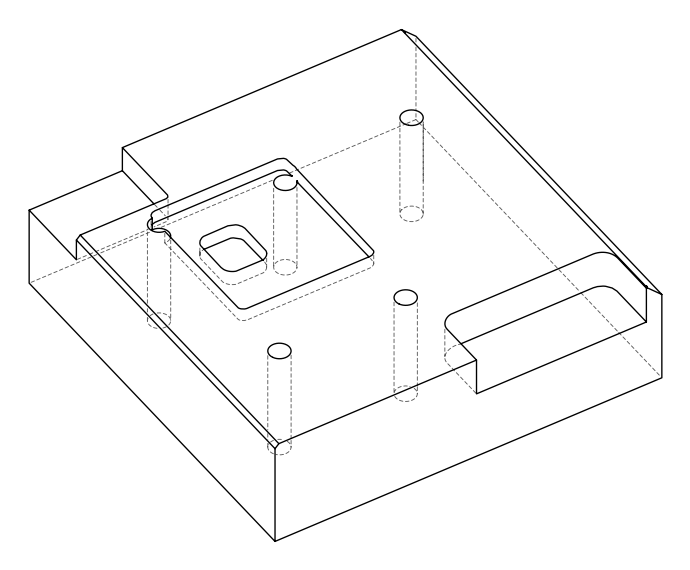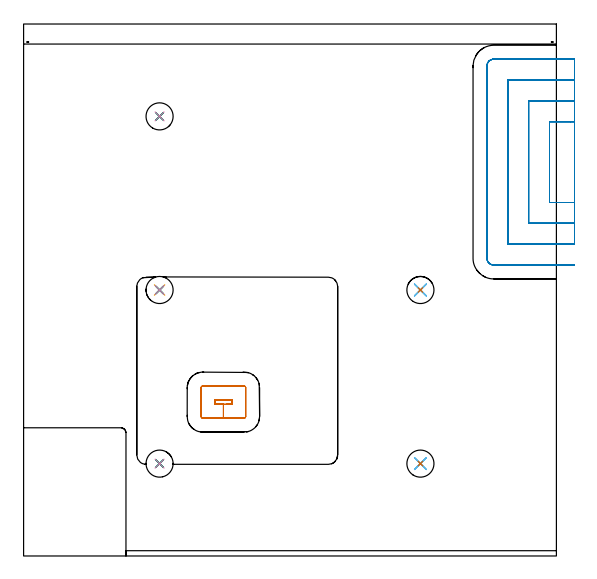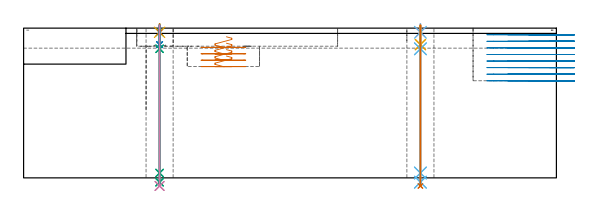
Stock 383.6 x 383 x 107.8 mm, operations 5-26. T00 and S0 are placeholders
(PLAN: 26 operations, 19 tool changes, 143.5 min)
(1 AREA_MILL | FG_CHAMFER_SURFACE | UGT0205_001 | 18.59 min | 39768 mm3)
(2 AREA_MILL_1 | FG_CHAMFER_SURFACE_1 | UGT0205_001 | 5.11 min | 2261 mm3)
(3 MILL_CORNER_NOTCH_RECTANGULAR | CORNER_NOTCH_RECTANGULAR | NXT0201_008 | Follow Part, ap 1.5, ae 75% | 68.45 min | 176107 mm3)
(4 MILL_OPEN_POCKET | POCKET_OPEN | NXT0201_011 | Follow Part, ap 3, ae 75% | 22.05 min | 252753 mm3)
(5 MILL_RECTANGULAR_POCKET | POCKET_RECTANGULAR_STRAIGHT | UGT0201_094 | Follow Part, ap 5, ae 75% | 1.68 min | 31496 mm3)
(6 MILL_SLOT | SLOT_PARTIAL_RECTANGULAR | UGT0201_094 | Follow Part, ap 5, ae 75% | 22.09 min | 378924 mm3)
(7 SPOT_DRILL | STEP1HOLE | NXT0321_9005460120000 | 0.05 min | 103 mm3)
(8 SPOT_DRILL_1 | STEP1HOLE_1 | NXT0321_9005460120000 | 0.05 min | 154 mm3)
(9 SPOT_DRILL_2 | STEP1HOLE_2 | NXT0321_9005460120000 | 0.05 min | 0 mm3)
(10 SPOT_DRILL_3 | STEP1HOLE_3 | NXT0321_9005460120000 | 0.05 min | 173 mm3)
(11 SPOT_DRILL_4 | STEP1HOLE_4 | NXT0321_9005460120000 | 0.05 min | 200 mm3)
(12 DRILL_BLIND_HOLE_INTO_CENTER | STEP1HOLE | UGT0301_198 | 0.06 min | 171 mm3)
(13 GUN_DRILL_THROUGH_HOLE | STEP1HOLE | UGT0307_003 | 0.54 min | 3658 mm3)
(14 SPADE_DRILL_TO_ENLARGE_THROUGH_HOLE | STEP1HOLE | UGT0306_010 | 0.46 min | 26164 mm3)
(15 DRILL_BLIND_HOLE_INTO_CENTER_1 | STEP1HOLE_1 | UGT0301_198 | 0.06 min | 403 mm3)
(16 GUN_DRILL_THROUGH_HOLE_1 | STEP1HOLE_1 | UGT0307_003 | 0.54 min | 3706 mm3)
(17 SPADE_DRILL_TO_ENLARGE_THROUGH_HOLE_1 | STEP1HOLE_1 | UGT0306_010 | 0.46 min | 27868 mm3)
(18 DRILL_BLIND_HOLE_INTO_CENTER_2 | STEP1HOLE_2 | UGT0301_198 | 0.06 min | 0 mm3)
(19 GUN_DRILL_THROUGH_HOLE_2 | STEP1HOLE_2 | UGT0307_003 | 0.54 min | 3595 mm3)
(20 SPADE_DRILL_TO_ENLARGE_THROUGH_HOLE_2 | STEP1HOLE_2 | UGT0306_010 | 0.46 min | 24691 mm3)
(21 DRILL_BLIND_HOLE_INTO_CENTER_3 | STEP1HOLE_3 | UGT0301_198 | 0.06 min | 435 mm3)
(22 GUN_DRILL_THROUGH_HOLE_3 | STEP1HOLE_3 | UGT0307_003 | 0.54 min | 3707 mm3)
(23 SPADE_DRILL_TO_ENLARGE_THROUGH_HOLE_3 | STEP1HOLE_3 | UGT0306_010 | 0.46 min | 27840 mm3)
(24 DRILL_BLIND_HOLE_INTO_CENTER_4 | STEP1HOLE_4 | UGT0301_198 | 0.06 min | 392 mm3)
(25 GUN_DRILL_THROUGH_HOLE_4 | STEP1HOLE_4 | UGT0307_003 | 0.54 min | 3733 mm3)
(26 SPADE_DRILL_TO_ENLARGE_THROUGH_HOLE_4 | STEP1HOLE_4 | UGT0306_010 | 0.46 min | 27863 mm3)
(TOOL UGT0205_001 | Chamfer Mill 20 x 3 x 45 deg. | D20 FL50 Z2)
(TOOL NXT0201_008 | ENDMILL 6mm [2P460-0600-NA 1630] | D6 FL26 Z6)
(TOOL NXT0201_011 | ENDMILL 12mm [2P460-1200-NA 1630] | D12 FL38 Z6)
(TOOL UGT0201_094 | End mill 20 mm | D20 FL38 Z4)
(TOOL NXT0321_9005460120000 | NC Spot Drill, 142deg, 12mm, Carbide, Uncoated | D12 PA142 FL30 Z2)
(TOOL UGT0301_198 | Twist Drill 7.9 mm | D7.9 PA118 FL73 Z2)
(TOOL UGT0307_003 | Gun Drill 7 mm | D7 PA130 FL24 Z1)
(TOOL UGT0306_010 | Spade Drill 19.5mm | D19.5 PA132 FL10 Z2)
(OP 5 MILL_RECTANGULAR_POCKET)
G17 G21 G94 G90
T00 M6
G54
G17 G0 G90 X146.024 Y109.2 S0 M3
G43 Z117.8 H0
Z101.567
G94 G1 X149.9 Z100.528 F250.
Y112.4 Z99.671
X137.8 Z96.428
Y109.2 Z95.571
X143.85 Z93.95
X149.9 F500.
Y112.4
X137.8
Y109.2
X143.85
Y99.2
X158.7
G3 X159.9 Y100.4 R1.2
G1 Y121.2
G3 X158.7 Y122.4 R1.2
G1 X129.
G3 X127.8 Y121.2 R1.2
G1 Y100.4
G3 X129. Y99.2 R1.2
G1 X143.85
X144.85
G0 X146.024 Y109.2 Z96.95
G1 X149.9 Z95.911 F250.
Y112.4 Z95.054
X137.8 Z91.812
Y109.2 Z90.954
X143.85 Z89.333
X149.9 F500.
Y112.4
X137.8
Y109.2
X143.85
Y99.2
X158.7
G3 X159.9 Y100.4 R1.2
G1 Y121.2
G3 X158.7 Y122.4 R1.2
G1 X129.
G3 X127.8 Y121.2 R1.2
G1 Y100.4
G3 X129. Y99.2 R1.2
G1 X143.85
X144.85
G0 X146.024 Y109.2 Z92.333
G1 X149.9 Z91.295 F250.
Y112.4 Z90.437
X137.8 Z87.195
Y109.2 Z86.338
X143.85 Z84.717
X149.9 F500.
Y112.4
X137.8
Y109.2
X143.85
Y99.2
X158.7
G3 X159.9 Y100.4 R1.2
G1 Y121.2
G3 X158.7 Y122.4 R1.2
G1 X129.
G3 X127.8 Y121.2 R1.2
G1 Y100.4
G3 X129. Y99.2 R1.2
G1 X143.85
X144.85
G0 X146.024 Y109.2 Z87.717
G1 X149.9 Z86.678 F250.
Y112.4 Z85.821
X137.8 Z82.579
Y109.2 Z81.721
X143.85 Z80.1
X149.9 F500.
Y112.4
X137.8
Y109.2
X143.85
Y99.2
X158.7
G3 X159.9 Y100.4 R1.2
G1 Y121.2
G3 X158.7 Y122.4 R1.2
G1 X129.
G3 X127.8 Y121.2 R1.2
G1 Y100.4
G3 X129. Y99.2 R1.2
G1 X143.85
X144.85
G0 Z117.8
M5
M2
(OP 6 MILL_SLOT)
G17 G21 G94 G90
T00 M6
G54
G17 G0 G90 X396.6 Y312.7 S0 M3
G43 Z117.8 H0
Z103.062
G94 G1 X393.6 F250.
X378.6 F500.
Y254.5
X393.6
X396.6 F250.
Y327.7
X393.6
X363.6 F500.
Y239.5
X393.6
X396.6 F250.
Y342.7
X393.6
X348.6 F500.
Y224.5
X393.6
X396.6 F250.
Y357.7
X393.6
X338.5 F500.
G3 X333.6 Y352.8 R4.9
G1 Y214.4
G3 X338.5 Y209.5 R4.9
G1 X393.6
X396.6 F250.
G0 Y312.7 Z98.325
G1 X393.6
X378.6 F500.
Y254.5
X393.6
X396.6 F250.
Y327.7
X393.6
X363.6 F500.
Y239.5
X393.6
X396.6 F250.
Y342.7
X393.6
X348.6 F500.
Y224.5
X393.6
X396.6 F250.
Y357.7
X393.6
X338.5 F500.
G3 X333.6 Y352.8 R4.9
G1 Y214.4
G3 X338.5 Y209.5 R4.9
G1 X393.6
X396.6 F250.
G0 Y312.7 Z93.587
G1 X393.6
X378.6 F500.
Y254.5
X393.6
X396.6 F250.
Y327.7
X393.6
X363.6 F500.
Y239.5
X393.6
X396.6 F250.
Y342.7
X393.6
X348.6 F500.
Y224.5
X393.6
X396.6 F250.
Y357.7
X393.6
X338.5 F500.
G3 X333.6 Y352.8 R4.9
G1 Y214.4
G3 X338.5 Y209.5 R4.9
G1 X393.6
X396.6 F250.
G0 Y312.7 Z88.85
G1 X393.6
X378.6 F500.
Y254.5
X393.6
X396.6 F250.
Y327.7
X393.6
X363.6 F500.
Y239.5
X393.6
X396.6 F250.
Y342.7
X393.6
X348.6 F500.
Y224.5
X393.6
X396.6 F250.
Y357.7
X393.6
X338.5 F500.
G3 X333.6 Y352.8 R4.9
G1 Y214.4
G3 X338.5 Y209.5 R4.9
G1 X393.6
X396.6 F250.
G0 Y312.7 Z84.112
G1 X393.6
X378.6 F500.
Y254.5
X393.6
X396.6 F250.
Y327.7
X393.6
X363.6 F500.
Y239.5
X393.6
X396.6 F250.
Y342.7
X393.6
X348.6 F500.
Y224.5
X393.6
X396.6 F250.
Y357.7
X393.6
X338.5 F500.
G3 X333.6 Y352.8 R4.9
G1 Y214.4
G3 X338.5 Y209.5 R4.9
G1 X393.6
X396.6 F250.
G0 Y312.7 Z79.375
G1 X393.6
X378.6 F500.
Y254.5
X393.6
X396.6 F250.
Y327.7
X393.6
X363.6 F500.
Y239.5
X393.6
X396.6 F250.
Y342.7
X393.6
X348.6 F500.
Y224.5
X393.6
X396.6 F250.
Y357.7
X393.6
X338.5 F500.
G3 X333.6 Y352.8 R4.9
G1 Y214.4
G3 X338.5 Y209.5 R4.9
G1 X393.6
X396.6 F250.
G0 Y312.7 Z74.637
G1 X393.6
X378.6 F500.
Y254.5
X393.6
X396.6 F250.
Y327.7
X393.6
X363.6 F500.
Y239.5
X393.6
X396.6 F250.
Y342.7
X393.6
X348.6 F500.
Y224.5
X393.6
X396.6 F250.
Y357.7
X393.6
X338.5 F500.
G3 X333.6 Y352.8 R4.9
G1 Y214.4
G3 X338.5 Y209.5 R4.9
G1 X393.6
X396.6 F250.
G0 Y312.7 Z69.9
G1 X393.6
X378.6 F500.
Y254.5
X393.6
X396.6 F250.
Y327.7
X393.6
X363.6 F500.
Y239.5
X393.6
X396.6 F250.
Y342.7
X393.6
X348.6 F500.
Y224.5
X393.6
X396.6 F250.
Y357.7
X393.6
X338.5 F500.
G3 X333.6 Y352.8 R4.9
G1 Y214.4
G3 X338.5 Y209.5 R4.9
G1 X393.6
X396.6 F250.
G0 Z117.8
M5
M2
(OP 7 SPOT_DRILL)
G17 G21 G94 G90
T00 M6
G54
G17 G0 G90 X97.9 Y66.5 S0 M3
G43 Z117.8 H0
G94 G81 G98 Z104.8 F250. R110.8
G80
M5
M2
(OP 8 SPOT_DRILL_1)
G17 G21 G94 G90
T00 M6
G54
G17 G0 G90 X285.7 Y66.5 S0 M3
G43 Z117.8 H0
G94 G81 G98 Z104.8 F250. R110.8
G80
M5
M2
(OP 9 SPOT_DRILL_2)
G17 G21 G94 G90
T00 M6
G54
G17 G0 G90 X97.9 Y191.5 S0 M3
G43 Z117.8 H0
G94 G81 G98 Z104.8 F250. R110.8
G80
M5
M2
(OP 10 SPOT_DRILL_3)
G17 G21 G94 G90
T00 M6
G54
G17 G0 G90 X285.7 Y191.5 S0 M3
G43 Z117.8 H0
G94 G81 G98 Z104.8 F250. R110.8
G80
M5
M2
(OP 11 SPOT_DRILL_4)
G17 G21 G94 G90
T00 M6
G54
G17 G0 G90 X97.9 Y316.5 S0 M3
G43 Z117.8 H0
G94 G81 G98 Z104.8 F250. R110.8
G80
M5
M2
(OP 12 DRILL_BLIND_HOLE_INTO_CENTER)
G17 G21 G94 G90
T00 M6
G54
G17 G0 G90 X97.9 Y66.5 S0 M3
G43 Z117.8 H0
G94 G81 G98 Z95.95 F250. R109.8
G80
M5
M2
(OP 13 GUN_DRILL_THROUGH_HOLE)
G17 G21 G94 G90
T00 M6
G54
G17 G0 G90 X97.9 Y66.5 M8
G43 Z117.8 H0
Z108.396
S716 M3
G94 G1 Z92.921 F125. M26
G4 X.084
Z3.5 F250.
G4 X.084
Z-3.132 F125.
G4 X.084
M5
M9
G0 Z108.396
Z117.8
M2
(OP 14 SPADE_DRILL_TO_ENLARGE_THROUGH_HOLE)
G17 G21 G94 G90
T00 M6
G54
G17 G0 G90 X97.9 Y66.5 S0 M3
G43 Z117.8 H0
G94 G73 G98 Z-5.841 F250. Q18.94 R109.8
G80
M5
M2
(OP 15 DRILL_BLIND_HOLE_INTO_CENTER_1)
G17 G21 G94 G90
T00 M6
G54
G17 G0 G90 X285.7 Y66.5 S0 M3
G43 Z117.8 H0
G94 G81 G98 Z95.95 F250. R109.8
G80
M5
M2
(OP 16 GUN_DRILL_THROUGH_HOLE_1)
G17 G21 G94 G90
T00 M6
G54
G17 G0 G90 X285.7 Y66.5 M8
G43 Z117.8 H0
Z108.396
S716 M3
G94 G1 Z92.921 F125. M26
G4 X.084
Z3.5 F250.
G4 X.084
Z-3.132 F125.
G4 X.084
M5
M9
G0 Z108.396
Z117.8
M2
(OP 17 SPADE_DRILL_TO_ENLARGE_THROUGH_HOLE_1)
G17 G21 G94 G90
T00 M6
G54
G17 G0 G90 X285.7 Y66.5 S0 M3
G43 Z117.8 H0
G94 G73 G98 Z-5.841 F250. Q18.94 R109.8
G80
M5
M2
(OP 18 DRILL_BLIND_HOLE_INTO_CENTER_2)
G17 G21 G94 G90
T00 M6
G54
G17 G0 G90 X97.9 Y191.5 S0 M3
G43 Z117.8 H0
G94 G81 G98 Z95.95 F250. R109.8
G80
M5
M2
(OP 19 GUN_DRILL_THROUGH_HOLE_2)
G17 G21 G94 G90
T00 M6
G54
G17 G0 G90 X97.9 Y191.5 M8
G43 Z117.8 H0
Z108.396
S716 M3
G94 G1 Z92.921 F125. M26
G4 X.084
Z3.5 F250.
G4 X.084
Z-3.132 F125.
G4 X.084
M5
M9
G0 Z108.396
Z117.8
M2
(OP 20 SPADE_DRILL_TO_ENLARGE_THROUGH_HOLE_2)
G17 G21 G94 G90
T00 M6
G54
G17 G0 G90 X97.9 Y191.5 S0 M3
G43 Z117.8 H0
G94 G73 G98 Z-5.841 F250. Q18.94 R109.8
G80
M5
M2
(OP 21 DRILL_BLIND_HOLE_INTO_CENTER_3)
G17 G21 G94 G90
T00 M6
G54
G17 G0 G90 X285.7 Y191.5 S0 M3
G43 Z117.8 H0
G94 G81 G98 Z95.95 F250. R109.8
G80
M5
M2
(OP 22 GUN_DRILL_THROUGH_HOLE_3)
G17 G21 G94 G90
T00 M6
G54
G17 G0 G90 X285.7 Y191.5 M8
G43 Z117.8 H0
Z108.396
S716 M3
G94 G1 Z92.921 F125. M26
G4 X.084
Z3.5 F250.
G4 X.084
Z-3.132 F125.
G4 X.084
M5
M9
G0 Z108.396
Z117.8
M2
(OP 23 SPADE_DRILL_TO_ENLARGE_THROUGH_HOLE_3)
G17 G21 G94 G90
T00 M6
G54
G17 G0 G90 X285.7 Y191.5 S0 M3
G43 Z117.8 H0
G94 G73 G98 Z-5.841 F250. Q18.94 R109.8
G80
M5
M2
(OP 24 DRILL_BLIND_HOLE_INTO_CENTER_4)
G17 G21 G94 G90
T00 M6
G54
G17 G0 G90 X97.9 Y316.5 S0 M3
G43 Z117.8 H0
G94 G81 G98 Z95.95 F250. R109.8
G80
M5
M2
(OP 25 GUN_DRILL_THROUGH_HOLE_4)
G17 G21 G94 G90
T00 M6
G54
G17 G0 G90 X97.9 Y316.5 M8
G43 Z117.8 H0
Z108.396
S716 M3
G94 G1 Z92.921 F125. M26
G4 X.084
Z3.5 F250.
G4 X.084
Z-3.132 F125.
G4 X.084
M5
M9
G0 Z108.396
Z117.8
M2
(OP 26 SPADE_DRILL_TO_ENLARGE_THROUGH_HOLE_4)
G17 G21 G94 G90
T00 M6
G54
G17 G0 G90 X97.9 Y316.5 S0 M3
G43 Z117.8 H0
G94 G73 G98 Z-5.841 F250. Q18.94 R109.8
G80
M5
M2
